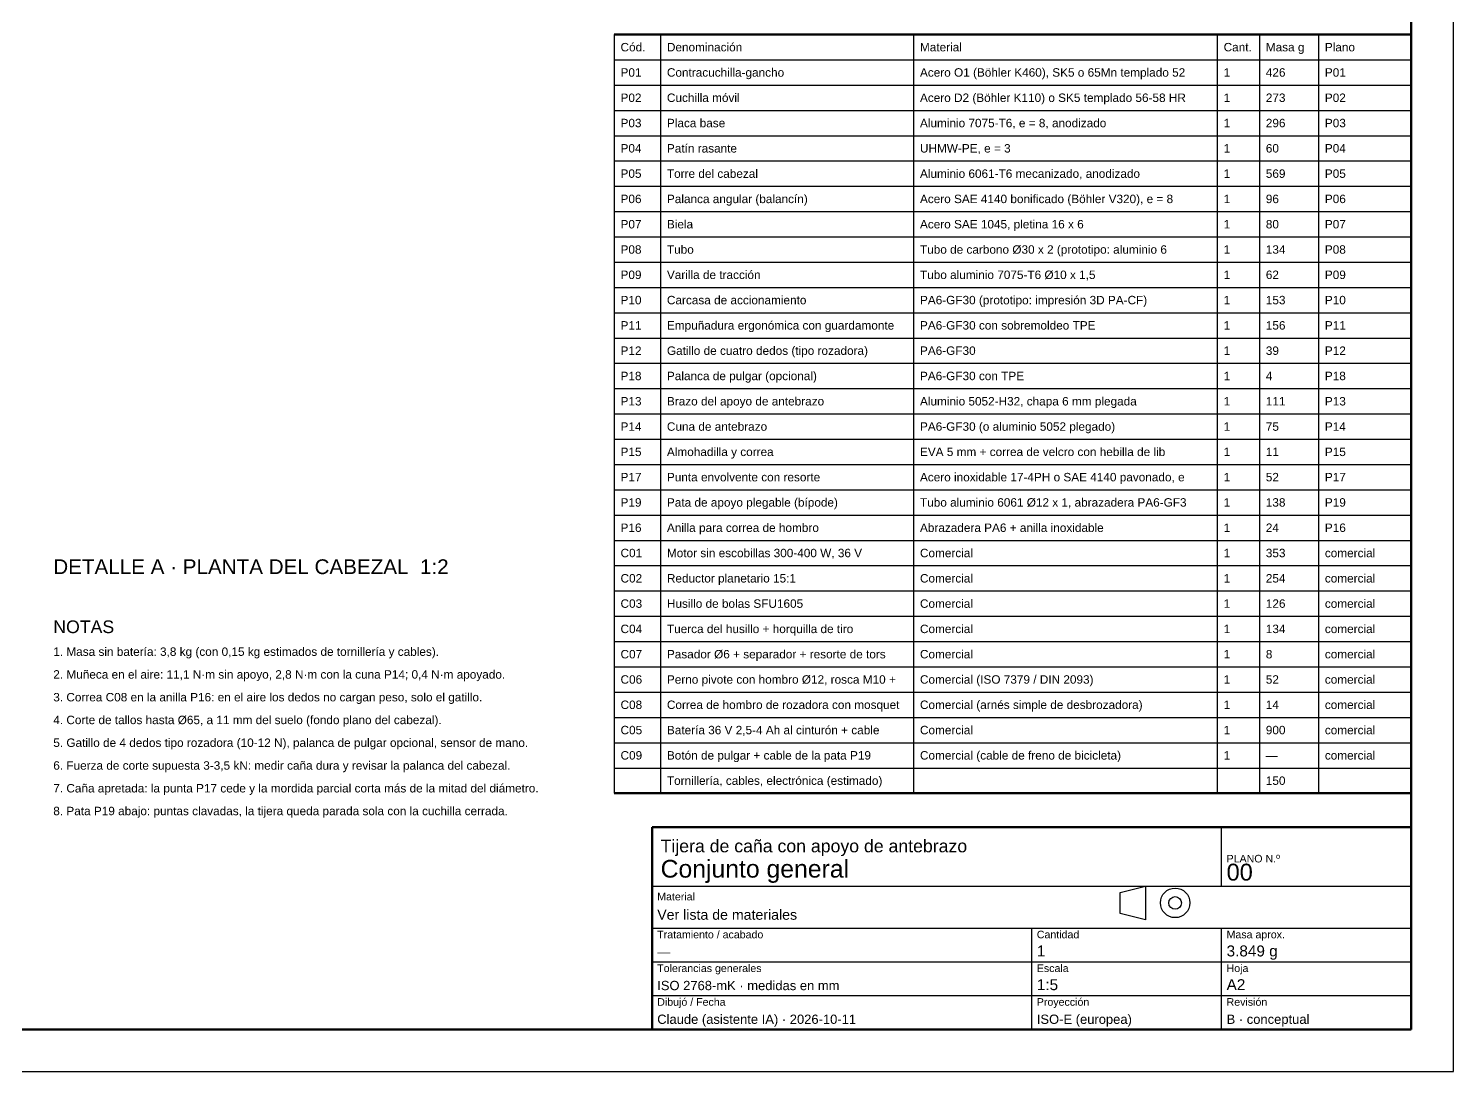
# Model space of a CAD drawing. Header units: millimetres. Extents: x 0 to 2970, y 0 to 2100.
# Drawn here: x 1281 to 2970, y 0 to 1237 of the extents above; entities that cross this region are included whole.
import ezdxf
from ezdxf.enums import TextEntityAlignment as Align

# ---------------------------------------------------------------- set-up
doc = ezdxf.new("R2010")
doc.units = ezdxf.units.MM
doc.header["$LTSCALE"] = 5
doc.layers.add('MARCO', color=7, linetype='Continuous', lineweight=70)
doc.layers.add('TEXTO', color=7, linetype='Continuous', lineweight=25)
doc.styles.get("Standard").update_dxf_attribs({"font": 'arial.ttf'})

msp = doc.modelspace()

# ---------------------------------------------------------------- linework, layer by layer
at = {"layer": 'MARCO'}
for p, q in [((2920, 50), (2920, 2050)), ((1975, 1230), (2920, 1230)), ((1975, 330), (2920, 330)), ((2920, 290), (2020, 290)), ((2020, 290), (2020, 50)), ((2920, 50), (2920, 290)), ((100, 50), (2920, 50)), ((2020, 50), (2920, 50))]:
    msp.add_line(p, q, dxfattribs=at)
at = {"layer": 'TEXTO'}
for p, q in [((2970, 0), (2970, 2100)), ((1975, 1230), (1975, 330)), ((2030, 1230), (2030, 330)), ((2330, 1230), (2330, 330)), ((2690, 1230), (2690, 330)), ((2740, 1230), (2740, 330)), ((2810, 1230), (2810, 330)), ((2920, 1230), (2920, 330)), ((1975, 1200), (2920, 1200)), ((1975, 1170), (2920, 1170)), ((1975, 1140), (2920, 1140)), ((1975, 1110), (2920, 1110)), ((1975, 1080), (2920, 1080)), ((1975, 1050), (2920, 1050)), ((1975, 1020), (2920, 1020)), ((1975, 990), (2920, 990)), ((1975, 960), (2920, 960)), ((1975, 930), (2920, 930)), ((1975, 900), (2920, 900)), ((1975, 870), (2920, 870)), ((1975, 840), (2920, 840)), ((1975, 810), (2920, 810)), ((1975, 780), (2920, 780)), ((1975, 750), (2920, 750)), ((1975, 720), (2920, 720)), ((1975, 690), (2920, 690)), ((1975, 660), (2920, 660)), ((1975, 630), (2920, 630)), ((1975, 600), (2920, 600)), ((1975, 570), (2920, 570)), ((1975, 540), (2920, 540)), ((1975, 510), (2920, 510)), ((1975, 480), (2920, 480)), ((1975, 450), (2920, 450)), ((1975, 420), (2920, 420)), ((1975, 390), (2920, 390)), ((1975, 360), (2920, 360)), ((2695, 220), (2695, 290)), ((2020, 220), (2920, 220)), ((2575, 212.5), (2605, 220)), ((2605, 220), (2605, 180)), ((2575, 187.5), (2575, 212.5)), ((2605, 180), (2575, 187.5)), ((2020, 170), (2920, 170)), ((2470, 50), (2470, 170)), ((2695, 50), (2695, 170)), ((2020, 130), (2920, 130)), ((2020, 90), (2920, 90)), ((0, 0), (2970, 0))]:
    msp.add_line(p, q, dxfattribs=at)
for radius in [17.5, 7.5]:
    msp.add_circle((2640, 200), radius, dxfattribs=at)

# ---------------------------------------------------------------- texts
for s, p in [('Cód.', (1982.5, 1215)), ('Denominación', (2037.5, 1215)), ('Material', (2337.5, 1215)), ('Cant.', (2697.5, 1215)), ('Masa g', (2747.5, 1215)), ('Plano', (2817.5, 1215)), ('P01', (1982.5, 1185)), ('Contracuchilla-gancho', (2037.5, 1185)), ('Acero O1 (Böhler K460), SK5 o 65Mn templado 52', (2337.5, 1185)), ('1', (2697.5, 1185)), ('426', (2747.5, 1185)), ('P01', (2817.5, 1185)), ('P02', (1982.5, 1155)), ('Cuchilla móvil', (2037.5, 1155)), ('Acero D2 (Böhler K110) o SK5 templado 56-58 HR', (2337.5, 1155)), ('1', (2697.5, 1155)), ('273', (2747.5, 1155)), ('P02', (2817.5, 1155)), ('P03', (1982.5, 1125)), ('Placa base', (2037.5, 1125)), ('Aluminio 7075-T6, e = 8, anodizado', (2337.5, 1125)), ('1', (2697.5, 1125)), ('296', (2747.5, 1125)), ('P03', (2817.5, 1125)), ('P04', (1982.5, 1095)), ('Patín rasante', (2037.5, 1095)), ('UHMW-PE, e = 3', (2337.5, 1095)), ('1', (2697.5, 1095)), ('60', (2747.5, 1095)), ('P04', (2817.5, 1095)), ('P05', (1982.5, 1065)), ('Torre del cabezal', (2037.5, 1065)), ('Aluminio 6061-T6 mecanizado, anodizado', (2337.5, 1065)), ('1', (2697.5, 1065)), ('569', (2747.5, 1065)), ('P05', (2817.5, 1065)), ('P06', (1982.5, 1035)), ('Palanca angular (balancín)', (2037.5, 1035)), ('Acero SAE 4140 bonificado (Böhler V320), e = 8', (2337.5, 1035)), ('1', (2697.5, 1035)), ('96', (2747.5, 1035)), ('P06', (2817.5, 1035)), ('P07', (1982.5, 1005)), ('Biela', (2037.5, 1005)), ('Acero SAE 1045, pletina 16 x 6', (2337.5, 1005)), ('1', (2697.5, 1005)), ('80', (2747.5, 1005)), ('P07', (2817.5, 1005)), ('P08', (1982.5, 975)), ('Tubo', (2037.5, 975)), ('Tubo de carbono Ø30 x 2 (prototipo: aluminio 6', (2337.5, 975)), ('1', (2697.5, 975)), ('134', (2747.5, 975)), ('P08', (2817.5, 975)), ('P09', (1982.5, 945)), ('Varilla de tracción', (2037.5, 945)), ('Tubo aluminio 7075-T6 Ø10 x 1,5', (2337.5, 945)), ('1', (2697.5, 945)), ('62', (2747.5, 945)), ('P09', (2817.5, 945)), ('P10', (1982.5, 915)), ('Carcasa de accionamiento', (2037.5, 915)), ('PA6-GF30 (prototipo: impresión 3D PA-CF)', (2337.5, 915)), ('1', (2697.5, 915)), ('153', (2747.5, 915)), ('P10', (2817.5, 915)), ('P11', (1982.5, 885)), ('Empuñadura ergonómica con guardamonte', (2037.5, 885)), ('PA6-GF30 con sobremoldeo TPE', (2337.5, 885)), ('1', (2697.5, 885)), ('156', (2747.5, 885)), ('P11', (2817.5, 885)), ('P12', (1982.5, 855)), ('Gatillo de cuatro dedos (tipo rozadora)', (2037.5, 855)), ('PA6-GF30', (2337.5, 855)), ('1', (2697.5, 855)), ('39', (2747.5, 855)), ('P12', (2817.5, 855)), ('P18', (1982.5, 825)), ('Palanca de pulgar (opcional)', (2037.5, 825)), ('PA6-GF30 con TPE', (2337.5, 825)), ('1', (2697.5, 825)), ('4', (2747.5, 825)), ('P18', (2817.5, 825)), ('P13', (1982.5, 795)), ('Brazo del apoyo de antebrazo', (2037.5, 795)), ('Aluminio 5052-H32, chapa 6 mm plegada', (2337.5, 795)), ('1', (2697.5, 795)), ('111', (2747.5, 795)), ('P13', (2817.5, 795)), ('P14', (1982.5, 765)), ('Cuna de antebrazo', (2037.5, 765)), ('PA6-GF30 (o aluminio 5052 plegado)', (2337.5, 765)), ('1', (2697.5, 765)), ('75', (2747.5, 765)), ('P14', (2817.5, 765)), ('P15', (1982.5, 735)), ('Almohadilla y correa', (2037.5, 735)), ('EVA 5 mm + correa de velcro con hebilla de lib', (2337.5, 735)), ('1', (2697.5, 735)), ('11', (2747.5, 735)), ('P15', (2817.5, 735)), ('P17', (1982.5, 705)), ('Punta envolvente con resorte', (2037.5, 705)), ('Acero inoxidable 17-4PH o SAE 4140 pavonado, e', (2337.5, 705)), ('1', (2697.5, 705)), ('52', (2747.5, 705)), ('P17', (2817.5, 705)), ('P19', (1982.5, 675)), ('Pata de apoyo plegable (bípode)', (2037.5, 675)), ('Tubo aluminio 6061 Ø12 x 1, abrazadera PA6-GF3', (2337.5, 675)), ('1', (2697.5, 675)), ('138', (2747.5, 675)), ('P19', (2817.5, 675)), ('P16', (1982.5, 645)), ('Anilla para correa de hombro', (2037.5, 645)), ('Abrazadera PA6 + anilla inoxidable', (2337.5, 645)), ('1', (2697.5, 645)), ('24', (2747.5, 645)), ('P16', (2817.5, 645)), ('C01', (1982.5, 615)), ('Motor sin escobillas 300-400 W, 36 V', (2037.5, 615)), ('Comercial', (2337.5, 615)), ('1', (2697.5, 615)), ('353', (2747.5, 615)), ('comercial', (2817.5, 615)), ('C02', (1982.5, 585)), ('Reductor planetario 15:1', (2037.5, 585)), ('Comercial', (2337.5, 585)), ('1', (2697.5, 585)), ('254', (2747.5, 585)), ('comercial', (2817.5, 585)), ('C03', (1982.5, 555)), ('Husillo de bolas SFU1605', (2037.5, 555)), ('Comercial', (2337.5, 555)), ('1', (2697.5, 555)), ('126', (2747.5, 555)), ('comercial', (2817.5, 555)), ('C04', (1982.5, 525)), ('Tuerca del husillo + horquilla de tiro', (2037.5, 525)), ('Comercial', (2337.5, 525)), ('1', (2697.5, 525)), ('134', (2747.5, 525)), ('comercial', (2817.5, 525)), ('C07', (1982.5, 495)), ('Pasador Ø6 + separador + resorte de tors', (2037.5, 495)), ('Comercial', (2337.5, 495)), ('1', (2697.5, 495)), ('8', (2747.5, 495)), ('comercial', (2817.5, 495)), ('C06', (1982.5, 465)), ('Perno pivote con hombro Ø12, rosca M10 +', (2037.5, 465)), ('Comercial (ISO 7379 / DIN 2093)', (2337.5, 465)), ('1', (2697.5, 465)), ('52', (2747.5, 465)), ('comercial', (2817.5, 465)), ('C08', (1982.5, 435)), ('Correa de hombro de rozadora con mosquet', (2037.5, 435)), ('Comercial (arnés simple de desbrozadora)', (2337.5, 435)), ('1', (2697.5, 435)), ('14', (2747.5, 435)), ('comercial', (2817.5, 435)), ('C05', (1982.5, 405)), ('Batería 36 V 2,5-4 Ah al cinturón + cable', (2037.5, 405)), ('Comercial', (2337.5, 405)), ('1', (2697.5, 405)), ('900', (2747.5, 405)), ('comercial', (2817.5, 405)), ('C09', (1982.5, 375)), ('Botón de pulgar + cable de la pata P19', (2037.5, 375)), ('Comercial (cable de freno de bicicleta)', (2337.5, 375)), ('1', (2697.5, 375)), ('—', (2747.5, 375)), ('comercial', (2817.5, 375)), ('Tornillería, cables, electrónica (estimado)', (2037.5, 345)), ('150', (2747.5, 345))]:
    msp.add_text(s, height=10, dxfattribs=at).set_placement(p, align=Align.MIDDLE_LEFT)
for s, height, p in [('DETALLE A · PLANTA DEL CABEZAL  1:2', 17.5, (1310, 590)), ('NOTAS', 15, (1310, 520)), ('1. Masa sin batería: 3,8 kg (con 0,15 kg estimados de tornillería y cables).', 10, (1310, 493)), ('2. Muñeca en el aire: 11,1 N·m sin apoyo, 2,8 N·m con la cuna P14; 0,4 N·m apoyado.', 10, (1310, 466)), ('3. Correa C08 en la anilla P16: en el aire los dedos no cargan peso, solo el gatillo.', 10, (1310, 439)), ('4. Corte de tallos hasta %%c65, a 11 mm del suelo (fondo plano del cabezal).', 10, (1310, 412)), ('5. Gatillo de 4 dedos tipo rozadora (10-12 N), palanca de pulgar opcional, sensor de mano.', 10, (1310, 385)), ('6. Fuerza de corte supuesta 3-3,5 kN: medir caña dura y revisar la palanca del cabezal.', 10, (1310, 358)), ('7. Caña apretada: la punta P17 cede y la mordida parcial corta más de la mitad del diámetro.', 10, (1310, 331)), ('8. Pata P19 abajo: puntas clavadas, la tijera queda parada sola con la cuchilla cerrada.', 10, (1310, 304)), ('Tijera de caña con apoyo de antebrazo', 15, (2030, 260)), ('PLANO N.º', 9, (2701, 248)), ('Conjunto general', 21, (2030, 230)), ('00', 20, (2701, 226.5)), ('Material', 9, (2026, 203)), ('Ver lista de materiales', 12, (2026, 180)), ('Tratamiento / acabado', 9, (2026, 158)), ('Cantidad', 9, (2476, 158)), ('Masa aprox.', 9, (2701, 158)), ('—', 11, (2026, 136.5)), ('1', 13, (2476, 136.5)), ('3.849 g', 13, (2701, 136.5)), ('Tolerancias generales', 9, (2026, 118)), ('Escala', 9, (2476, 118)), ('Hoja', 9, (2701, 118)), ('ISO 2768-mK · medidas en mm', 11, (2026, 96.5)), ('1:5', 13, (2476, 96.5)), ('A2', 13, (2701, 96.5)), ('Dibujó / Fecha', 9, (2026, 78)), ('Proyección', 9, (2476, 78)), ('Revisión', 9, (2701, 78)), ('Claude (asistente IA) · 2026-10-11', 11, (2026, 56.5)), ('ISO-E (europea)', 11, (2476, 56.5)), ('B · conceptual', 11, (2701, 56.5))]:
    msp.add_text(s, height=height, dxfattribs=at).set_placement(p)

doc.saveas('drawing.dxf')
